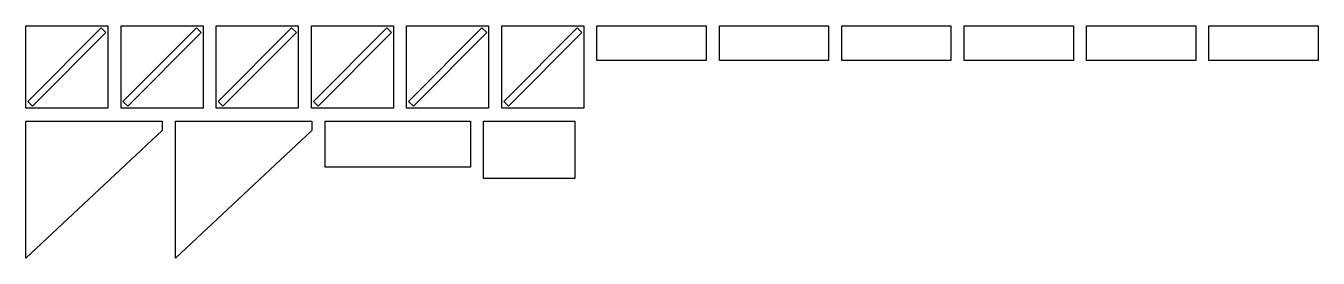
# Model space of a CAD drawing. Header units: metres. Extents: x 5 to 575, y 10 to 112.
import ezdxf

# ---------------------------------------------------------------- set-up
doc = ezdxf.new("R2010")
doc.units = ezdxf.units.M
doc.layers.add('CUT', color=1, linetype='Continuous')

msp = doc.modelspace()

# ---------------------------------------------------------------- linework, layer by layer
at = {"layer": 'CUT'}
for points in [[(4.9, 112.1), (41.1, 112.1), (41.1, 75.9), (4.9, 75.9)], [(5.75, 78.87), (7.87, 76.75), (40.25, 109.13), (38.13, 111.25)], [(46.9, 112.1), (83.1, 112.1), (83.1, 75.9), (46.9, 75.9)], [(47.75, 78.87), (49.87, 76.75), (82.25, 109.13), (80.13, 111.25)], [(88.9, 112.1), (125.1, 112.1), (125.1, 75.9), (88.9, 75.9)], [(89.75, 78.87), (91.87, 76.75), (124.25, 109.13), (122.13, 111.25)], [(130.9, 112.1), (167.1, 112.1), (167.1, 75.9), (130.9, 75.9)], [(131.75, 78.87), (133.87, 76.75), (166.25, 109.13), (164.13, 111.25)], [(172.9, 112.1), (209.1, 112.1), (209.1, 75.9), (172.9, 75.9)], [(173.75, 78.87), (175.87, 76.75), (208.25, 109.13), (206.13, 111.25)], [(214.9, 112.1), (251.1, 112.1), (251.1, 75.9), (214.9, 75.9)], [(215.75, 78.87), (217.87, 76.75), (250.25, 109.13), (248.13, 111.25)], [(256.9, 112.1), (305.1, 112.1), (305.1, 96.9), (256.9, 96.9)], [(310.9, 112.1), (359.1, 112.1), (359.1, 96.9), (310.9, 96.9)], [(364.9, 112.1), (413.1, 112.1), (413.1, 96.9), (364.9, 96.9)], [(418.9, 112.1), (467.1, 112.1), (467.1, 96.9), (418.9, 96.9)], [(472.9, 112.1), (521.1, 112.1), (521.1, 96.9), (472.9, 96.9)], [(526.9, 112.1), (575.1, 112.1), (575.1, 96.9), (526.9, 96.9)], [(4.9, 70.1), (65.1, 70.1), (65.1, 65.96), (4.92, 9.82)], [(70.9, 70.1), (131.1, 70.1), (131.1, 65.96), (70.92, 9.82)], [(136.9, 70.1), (201.1, 70.1), (201.1, 49.9), (136.9, 49.9)], [(206.9, 70.1), (247.1, 70.1), (247.1, 44.9), (206.9, 44.9)]]:
    msp.add_lwpolyline(points, close=True, dxfattribs=at)

doc.saveas('drawing.dxf')
